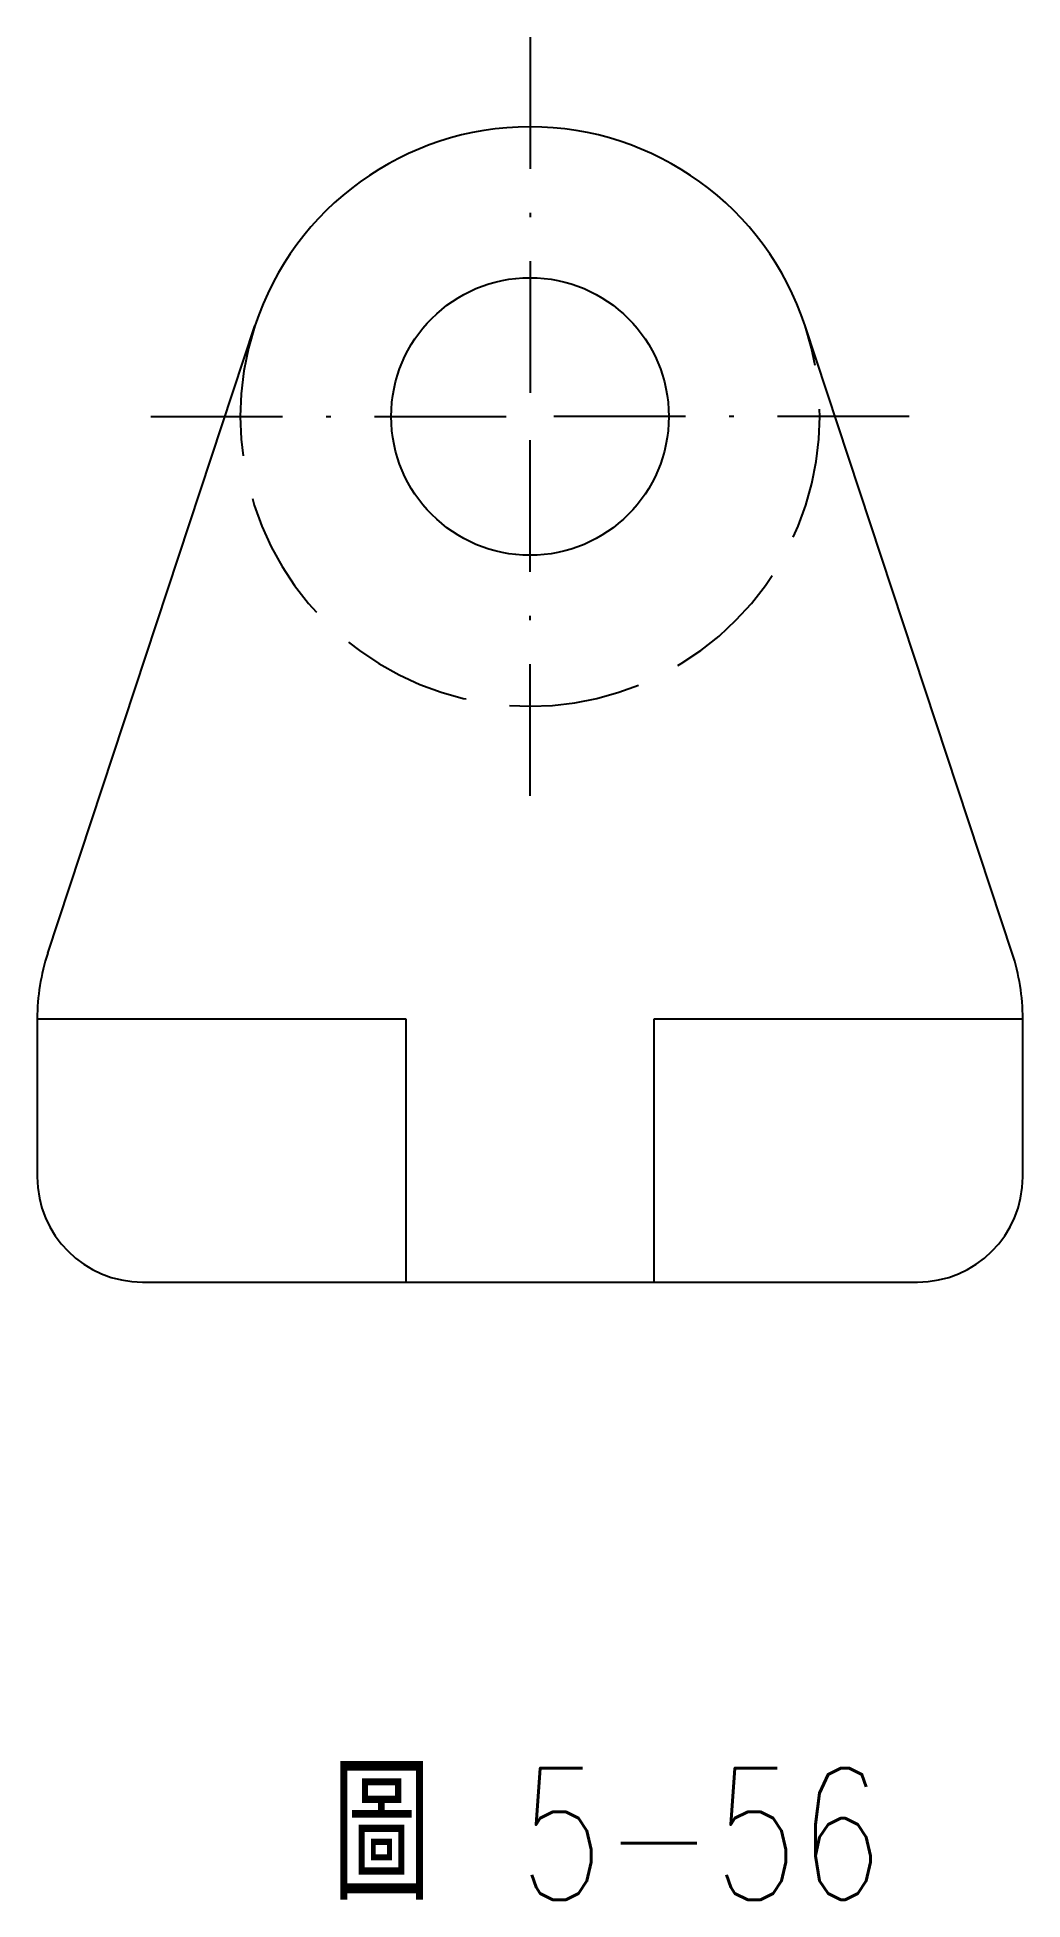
# Model space of a CAD drawing. Extents: x 248.1 to 270.6, y -44.7 to -2.3.
import ezdxf

# ---------------------------------------------------------------- set-up
doc = ezdxf.new("R2010")
doc.units = 0
doc.linetypes.add('CEN3', pattern=[5, 3, -1, 0, -1])
doc.linetypes.add('虛線', pattern=[4, 3, -1])
for name, color, linetype in [('CENT3', 1, 'CEN3'), ('虛線', 6, '虛線'), ('輪廓線', 7, 'CONTINUOUS')]:
    doc.layers.add(name, color=color, linetype=linetype)
doc.styles.add('CNS', font='txt.shx', dxfattribs={"width": 0.75, "height": 3, "bigfont": 'chineset.shx'})

msp = doc.modelspace()

# ---------------------------------------------------------------- linework, layer by layer
at = {"layer": 'CENT3'}
for p in [(259.363, -2.305), (250.723, -10.945), (268.003, -10.945), (259.363, -19.585)]:
    msp.add_line(p, (259.363, -10.945), dxfattribs=at)
at = {"layer": '虛線'}
msp.add_arc((259.363, -10.945), 6.6, 161.7325, 18.2675, dxfattribs=at)
at = {"layer": '輪廓線'}
for p, q in [((248.376, -23.174), (253.095, -8.876)), ((270.35, -23.174), (265.63, -8.876)), ((248.138, -24.666), (256.538, -24.666)), ((248.138, -24.666), (248.138, -28.266)), ((256.538, -24.666), (256.538, -30.666)), ((262.188, -24.666), (270.588, -24.666)), ((262.188, -30.666), (262.188, -24.666)), ((270.588, -28.266), (270.588, -24.666)), ((250.538, -30.666), (268.188, -30.666))]:
    msp.add_line(p, q, dxfattribs=at)
msp.add_circle((259.363, -10.945), 3.162, dxfattribs=at)
for centre, radius, start, end in [((259.363, -10.945), 6.6, 18.2675, 161.7325), ((252.938, -24.666), 4.8, 161.8851, 180), ((252.938, -24.666), 4.8, 161.8851, 180), ((252.938, -24.666), 4.8, 161.8851, 180), ((265.788, -24.666), 4.8, 0, 18.1149), ((265.788, -24.666), 4.8, 0, 18.1149), ((265.788, -24.666), 4.8, 0, 18.1149), ((265.788, -24.666), 4.8, 0, 18.1149), ((250.538, -28.266), 2.4, 180, 270), ((268.188, -28.266), 2.4, 270, 0)]:
    msp.add_arc(centre, radius, start, end, dxfattribs=at)

# ---------------------------------------------------------------- texts
at = {"layer": '輪廓線', "style": 'CNS', "width": 0.75}
msp.add_text('圖 5-56', height=3, dxfattribs=at).set_placement((254.859, -44.737))

doc.saveas('drawing.dxf')
